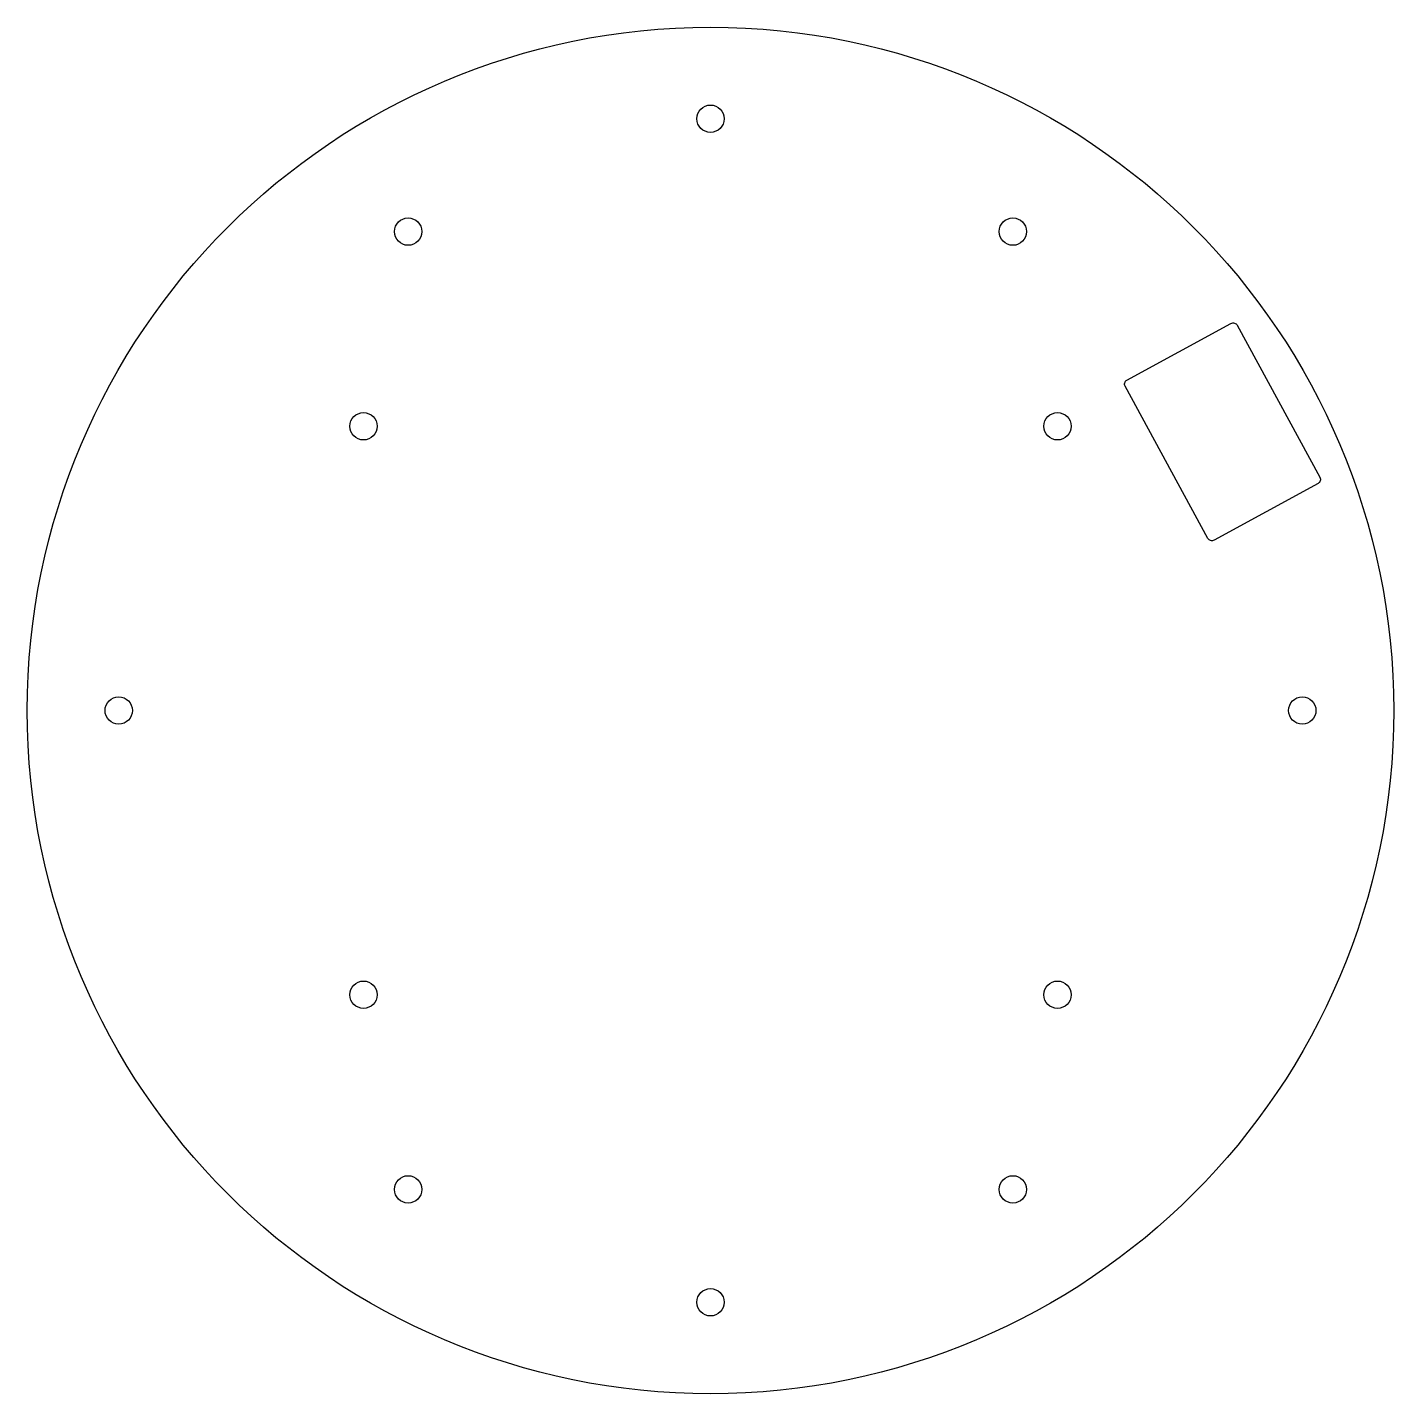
# Model space of a CAD drawing. Header units: millimetres. Extents: x -75 to 75, y -75 to 75.
import ezdxf

# ---------------------------------------------------------------- set-up
doc = ezdxf.new("R2010")
doc.units = ezdxf.units.MM
doc.layers.get('0').update_dxf_attribs({"linetype": 'CONTINUOUS'})

msp = doc.modelspace()

# ---------------------------------------------------------------- linework, layer by layer
msp.add_lwpolyline([(57.82, 42.29), (66.9, 25.6, -0.414214), (66.7, 24.92), (55.28, 18.7, -0.414214), (54.61, 18.9), (45.52, 35.59, -0.414214), (45.72, 36.27), (57.14, 42.49, -0.414214)], format="xyb", close=True)
for centre, radius in [((0, 0), 75), ((0, 64.97), 1.5), ((-33.2, 52.57), 1.5), ((33.2, 52.57), 1.5), ((-38.1, 31.2), 1.5), ((38.1, 31.2), 1.5), ((-64.97, 0), 1.5), ((64.97, 0), 1.5), ((-38.1, -31.2), 1.5), ((38.1, -31.2), 1.5), ((-33.2, -52.57), 1.5), ((33.2, -52.57), 1.5), ((0, -64.97), 1.5)]:
    msp.add_circle(centre, radius)

doc.saveas('drawing.dxf')
